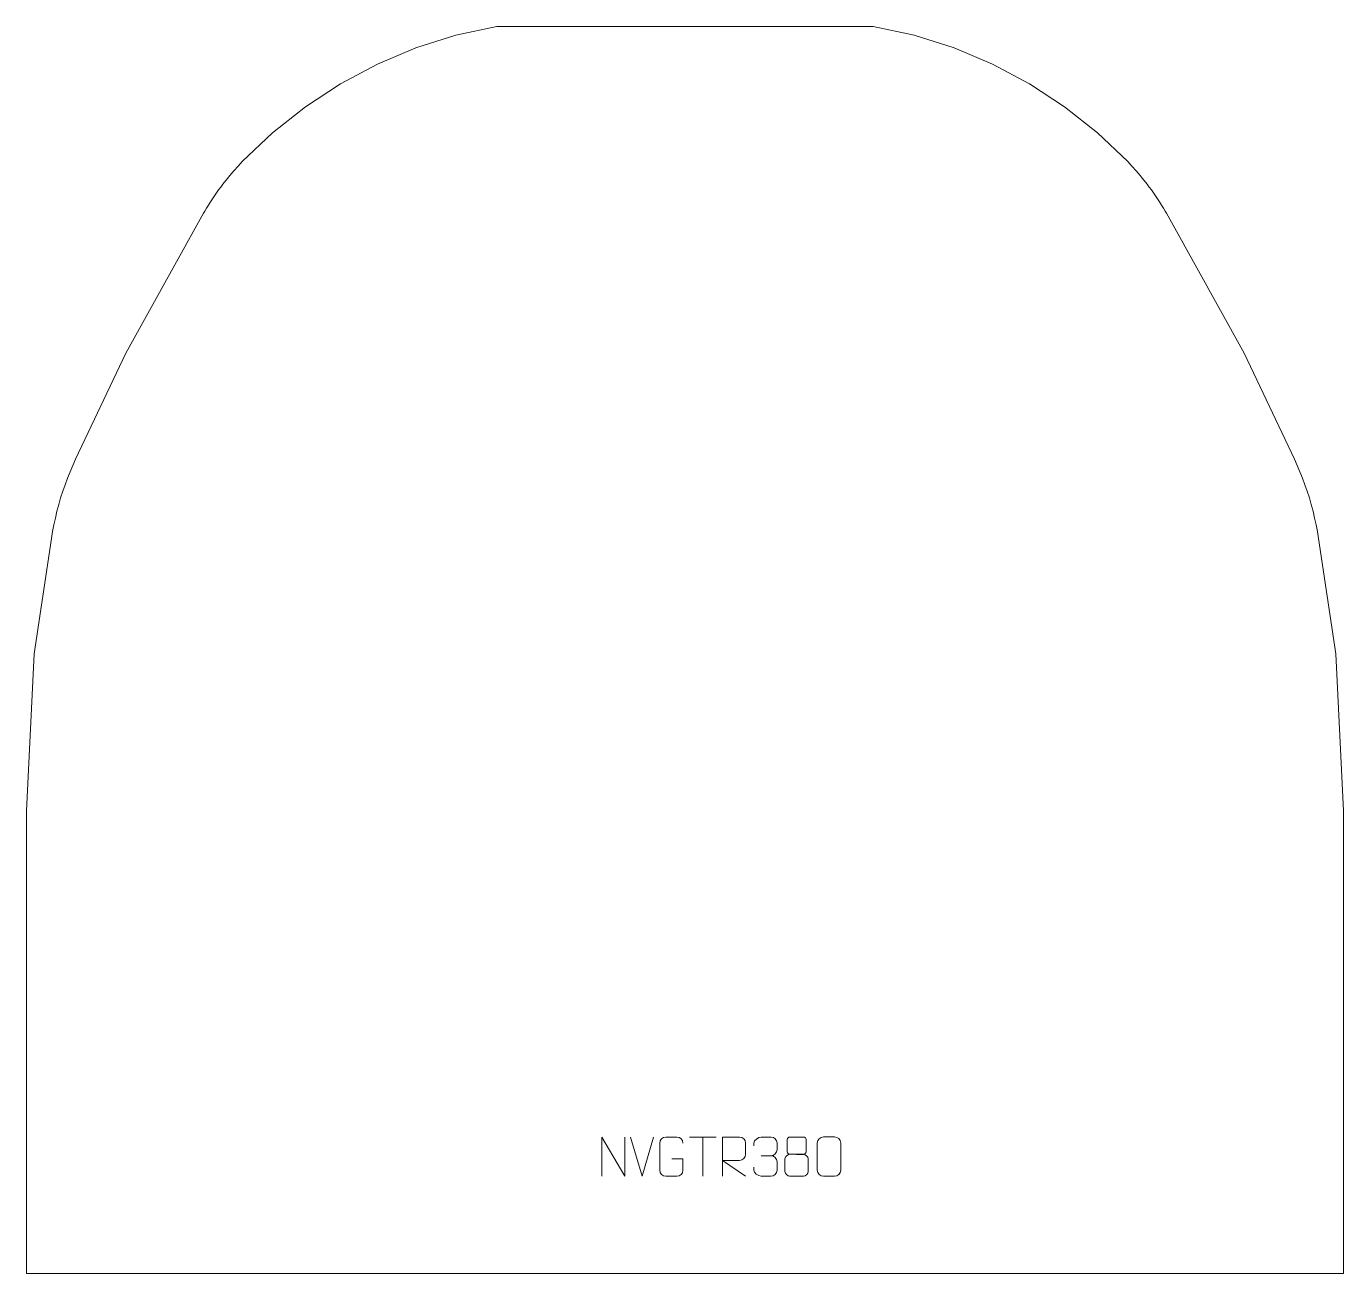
# Model space of a CAD drawing. Header units: millimetres. Extents: x -424 to 416, y 723 to 1518.
import ezdxf

# ---------------------------------------------------------------- set-up
doc = ezdxf.new("R2010")
doc.units = ezdxf.units.MM
doc.header["$MEASUREMENT"] = 0
doc.layers.add('layer 1', color=7, linetype='Continuous')

msp = doc.modelspace()

# ---------------------------------------------------------------- linework, layer by layer
at = {"layer": 'layer 1', "color": 242, "lineweight": 9}
msp.add_open_spline([(-123.7173, 1518.4045), (-123.7173, 1518.4045), (116.2829, 1518.4045), (116.2829, 1518.4045), (116.2829, 1518.4045), (116.2829, 1518.4045), (142.3621, 1512.6974), (142.3621, 1512.6974), (142.3621, 1512.6974), (142.3621, 1512.6974), (167.8162, 1504.6449), (167.8162, 1504.6449), (167.8162, 1504.6449), (167.8162, 1504.6449), (192.4326, 1494.3132), (192.4326, 1494.3132), (192.4326, 1494.3132), (192.4326, 1494.3132), (216.0075, 1481.789), (216.0075, 1481.789), (216.0075, 1481.789), (216.0075, 1481.789), (238.3491, 1467.1733), (238.3491, 1467.1733), (238.3491, 1467.1733), (238.3491, 1467.1733), (259.2695, 1450.5894), (259.2695, 1450.5894), (259.2695, 1450.5894), (259.2695, 1450.5894), (278.5974, 1432.1747), (278.5974, 1432.1747), (278.5974, 1432.1747), (278.5974, 1432.1747), (281.3156, 1429.2718), (281.3156, 1429.2718), (281.3156, 1429.2718), (281.3156, 1429.2718), (283.9658, 1426.306), (283.9658, 1426.306), (283.9658, 1426.306), (283.9658, 1426.306), (286.5469, 1423.2814), (286.5469, 1423.2814), (286.5469, 1423.2814), (286.5469, 1423.2814), (288.0189, 1421.489), (288.0189, 1421.489), (288.0189, 1421.489), (288.0189, 1421.489), (290.8925, 1417.8454), (290.8925, 1417.8454), (290.8925, 1417.8454), (290.8925, 1417.8454), (292.2907, 1415.9945), (292.2907, 1415.9945), (292.2907, 1415.9945), (292.2907, 1415.9945), (293.6644, 1414.1249), (293.6644, 1414.1249), (293.6644, 1414.1249), (293.6644, 1414.1249), (295.0133, 1412.2382), (295.0133, 1412.2382), (295.0133, 1412.2382), (295.0133, 1412.2382), (296.3364, 1410.3319), (296.3364, 1410.3319), (296.3364, 1410.3319), (296.3364, 1410.3319), (297.6329, 1408.4086), (297.6329, 1408.4086), (297.6329, 1408.4086), (297.6329, 1408.4086), (298.9036, 1406.4683), (298.9036, 1406.4683), (298.9036, 1406.4683), (298.9036, 1406.4683), (300.1477, 1404.5091), (300.1477, 1404.5091), (300.1477, 1404.5091), (300.1477, 1404.5091), (301.366, 1402.5352), (301.366, 1402.5352), (301.366, 1402.5352), (301.366, 1402.5352), (302.5577, 1400.5438), (302.5577, 1400.5438), (302.5577, 1400.5438), (302.5577, 1400.5438), (303.2321, 1399.3691), (303.2321, 1399.3691), (303.2321, 1399.3691), (303.2321, 1399.3691), (306.4354, 1393.6004), (306.4354, 1393.6004), (306.4354, 1393.6004), (306.4354, 1393.6004), (352.8617, 1310.0006), (352.8617, 1310.0006), (352.8617, 1310.0006), (352.8617, 1310.0006), (384.8392, 1242.5443), (384.8392, 1242.5443), (384.8392, 1242.5443), (384.8392, 1242.5443), (386.684, 1238.5266), (386.684, 1238.5266), (386.684, 1238.5266), (386.684, 1238.5266), (388.4288, 1234.466), (388.4288, 1234.466), (388.4288, 1234.466), (388.4288, 1234.466), (390.0749, 1230.3636), (390.0749, 1230.3636), (390.0749, 1230.3636), (390.0749, 1230.3636), (391.6197, 1226.2223), (391.6197, 1226.2223), (391.6197, 1226.2223), (391.6197, 1226.2223), (393.0624, 1222.0448), (393.0624, 1222.0448), (393.0624, 1222.0448), (393.0624, 1222.0448), (394.4021, 1217.8328), (394.4021, 1217.8328), (394.4021, 1217.8328), (394.4021, 1217.8328), (395.6388, 1213.5889), (395.6388, 1213.5889), (395.6388, 1213.5889), (395.6388, 1213.5889), (396.7707, 1209.3153), (396.7707, 1209.3153), (396.7707, 1209.3153), (396.7707, 1209.3153), (397.7992, 1205.0173), (397.7992, 1205.0173), (397.7992, 1205.0173), (397.7992, 1205.0173), (398.7202, 1200.6931), (398.7202, 1200.6931), (398.7202, 1200.6931), (398.7202, 1200.6931), (399.5365, 1196.3489), (399.5365, 1196.3489), (399.5365, 1196.3489), (399.5365, 1196.3489), (400.2463, 1191.9862), (400.2463, 1191.9862), (400.2463, 1191.9862), (400.2463, 1191.9862), (411.2833, 1118.4055), (411.2833, 1118.4055), (411.2833, 1118.4055), (411.2833, 1118.4055), (416.2833, 1018.4055), (416.2833, 1018.4055), (416.2833, 1018.4055), (416.2833, 1018.4055), (416.2833, 723.4056), (416.2833, 723.4056), (416.2833, 723.4056), (416.2833, 723.4056), (-423.7164, 723.4056), (-423.7164, 723.4056), (-423.7164, 723.4056), (-423.7164, 723.4056), (-423.7164, 1018.4055), (-423.7164, 1018.4055), (-423.7164, 1018.4055), (-423.7164, 1018.4055), (-418.7173, 1118.4055), (-418.7173, 1118.4055), (-418.7173, 1118.4055), (-418.7173, 1118.4055), (-407.679, 1191.9862), (-407.679, 1191.9862), (-407.679, 1191.9862), (-407.679, 1191.9862), (-406.9705, 1196.3489), (-406.9705, 1196.3489), (-406.9705, 1196.3489), (-406.9705, 1196.3489), (-406.1546, 1200.6931), (-406.1546, 1200.6931), (-406.1546, 1200.6931), (-406.1546, 1200.6931), (-405.2322, 1205.0173), (-405.2322, 1205.0173), (-405.2322, 1205.0173), (-405.2322, 1205.0173), (-404.2051, 1209.3153), (-404.2051, 1209.3153), (-404.2051, 1209.3153), (-404.2051, 1209.3153), (-403.0732, 1213.5889), (-403.0732, 1213.5889), (-403.0732, 1213.5889), (-403.0732, 1213.5889), (-401.8365, 1217.8328), (-401.8365, 1217.8328), (-401.8365, 1217.8328), (-401.8365, 1217.8328), (-400.4968, 1222.0448), (-400.4968, 1222.0448), (-400.4968, 1222.0448), (-400.4968, 1222.0448), (-399.0537, 1226.2223), (-399.0537, 1226.2223), (-399.0537, 1226.2223), (-399.0537, 1226.2223), (-397.5093, 1230.3636), (-397.5093, 1230.3636), (-397.5093, 1230.3636), (-397.5093, 1230.3636), (-395.8632, 1234.466), (-395.8632, 1234.466), (-395.8632, 1234.466), (-395.8632, 1234.466), (-394.1184, 1238.5266), (-394.1184, 1238.5266), (-394.1184, 1238.5266), (-394.1184, 1238.5266), (-392.2732, 1242.5443), (-392.2732, 1242.5443), (-392.2732, 1242.5443), (-392.2732, 1242.5443), (-360.2948, 1310.0006), (-360.2948, 1310.0006), (-360.2948, 1310.0006), (-360.2948, 1310.0006), (-313.8698, 1393.6004), (-313.8698, 1393.6004), (-313.8698, 1393.6004), (-313.8698, 1393.6004), (-310.6648, 1399.3691), (-310.6648, 1399.3691), (-310.6648, 1399.3691), (-310.6648, 1399.3691), (-309.9904, 1400.5438), (-309.9904, 1400.5438), (-309.9904, 1400.5438), (-309.9904, 1400.5438), (-308.8, 1402.5352), (-308.8, 1402.5352), (-308.8, 1402.5352), (-308.8, 1402.5352), (-307.5821, 1404.5091), (-307.5821, 1404.5091), (-307.5821, 1404.5091), (-307.5821, 1404.5091), (-306.3375, 1406.4683), (-306.3375, 1406.4683), (-306.3375, 1406.4683), (-306.3375, 1406.4683), (-305.0673, 1408.4086), (-305.0673, 1408.4086), (-305.0673, 1408.4086), (-305.0673, 1408.4086), (-303.769, 1410.3319), (-303.769, 1410.3319), (-303.769, 1410.3319), (-303.769, 1410.3319), (-302.4477, 1412.2382), (-302.4477, 1412.2382), (-302.4477, 1412.2382), (-302.4477, 1412.2382), (-301.0988, 1414.1249), (-301.0988, 1414.1249), (-301.0988, 1414.1249), (-301.0988, 1414.1249), (-299.7251, 1415.9945), (-299.7251, 1415.9945), (-299.7251, 1415.9945), (-299.7251, 1415.9945), (-298.3252, 1417.8454), (-298.3252, 1417.8454), (-298.3252, 1417.8454), (-298.3252, 1417.8454), (-295.4533, 1421.489), (-295.4533, 1421.489), (-295.4533, 1421.489), (-295.4533, 1421.489), (-293.9809, 1423.2814), (-293.9809, 1423.2814), (-293.9809, 1423.2814), (-293.9809, 1423.2814), (-291.4002, 1426.306), (-291.4002, 1426.306), (-291.4002, 1426.306), (-291.4002, 1426.306), (-288.75, 1429.2718), (-288.75, 1429.2718), (-288.75, 1429.2718), (-288.75, 1429.2718), (-286.0318, 1432.1747), (-286.0318, 1432.1747), (-286.0318, 1432.1747), (-286.0318, 1432.1747), (-266.7039, 1450.5894), (-266.7039, 1450.5894), (-266.7039, 1450.5894), (-266.7039, 1450.5894), (-245.7818, 1467.1733), (-245.7818, 1467.1733), (-245.7818, 1467.1733), (-245.7818, 1467.1733), (-223.4419, 1481.789), (-223.4419, 1481.789), (-223.4419, 1481.789), (-223.4419, 1481.789), (-199.8653, 1494.3132), (-199.8653, 1494.3132), (-199.8653, 1494.3132), (-199.8653, 1494.3132), (-175.2489, 1504.6449), (-175.2489, 1504.6449), (-175.2489, 1504.6449), (-175.2489, 1504.6449), (-149.7965, 1512.6974), (-149.7965, 1512.6974), (-149.7965, 1512.6974), (-149.7965, 1512.6974), (-123.7173, 1518.4045), (-123.7173, 1518.4045)], degree=3, knots=[0, 0, 0, 0, 0.01204819, 0.01204819, 0.01204819, 0.01204819, 0.02409639, 0.02409639, 0.02409639, 0.02409639, 0.03614458, 0.03614458, 0.03614458, 0.03614458, 0.04819277, 0.04819277, 0.04819277, 0.04819277, 0.06024096, 0.06024096, 0.06024096, 0.06024096, 0.07228916, 0.07228916, 0.07228916, 0.07228916, 0.08433735, 0.08433735, 0.08433735, 0.08433735, 0.09638554, 0.09638554, 0.09638554, 0.09638554, 0.10843373, 0.10843373, 0.10843373, 0.10843373, 0.12048193, 0.12048193, 0.12048193, 0.12048193, 0.13253012, 0.13253012, 0.13253012, 0.13253012, 0.14457831, 0.14457831, 0.14457831, 0.14457831, 0.15662651, 0.15662651, 0.15662651, 0.15662651, 0.1686747, 0.1686747, 0.1686747, 0.1686747, 0.18072289, 0.18072289, 0.18072289, 0.18072289, 0.19277108, 0.19277108, 0.19277108, 0.19277108, 0.20481928, 0.20481928, 0.20481928, 0.20481928, 0.21686747, 0.21686747, 0.21686747, 0.21686747, 0.22891566, 0.22891566, 0.22891566, 0.22891566, 0.24096386, 0.24096386, 0.24096386, 0.24096386, 0.25301205, 0.25301205, 0.25301205, 0.25301205, 0.26506024, 0.26506024, 0.26506024, 0.26506024, 0.27710843, 0.27710843, 0.27710843, 0.27710843, 0.28915663, 0.28915663, 0.28915663, 0.28915663, 0.30120482, 0.30120482, 0.30120482, 0.30120482, 0.31325301, 0.31325301, 0.31325301, 0.31325301, 0.3253012, 0.3253012, 0.3253012, 0.3253012, 0.3373494, 0.3373494, 0.3373494, 0.3373494, 0.34939759, 0.34939759, 0.34939759, 0.34939759, 0.36144578, 0.36144578, 0.36144578, 0.36144578, 0.37349398, 0.37349398, 0.37349398, 0.37349398, 0.38554217, 0.38554217, 0.38554217, 0.38554217, 0.39759036, 0.39759036, 0.39759036, 0.39759036, 0.40963855, 0.40963855, 0.40963855, 0.40963855, 0.42168675, 0.42168675, 0.42168675, 0.42168675, 0.43373494, 0.43373494, 0.43373494, 0.43373494, 0.44578313, 0.44578313, 0.44578313, 0.44578313, 0.45783133, 0.45783133, 0.45783133, 0.45783133, 0.46987952, 0.46987952, 0.46987952, 0.46987952, 0.48192771, 0.48192771, 0.48192771, 0.48192771, 0.4939759, 0.4939759, 0.4939759, 0.4939759, 0.5060241, 0.5060241, 0.5060241, 0.5060241, 0.51807229, 0.51807229, 0.51807229, 0.51807229, 0.53012048, 0.53012048, 0.53012048, 0.53012048, 0.54216867, 0.54216867, 0.54216867, 0.54216867, 0.55421687, 0.55421687, 0.55421687, 0.55421687, 0.56626506, 0.56626506, 0.56626506, 0.56626506, 0.57831325, 0.57831325, 0.57831325, 0.57831325, 0.59036145, 0.59036145, 0.59036145, 0.59036145, 0.60240964, 0.60240964, 0.60240964, 0.60240964, 0.61445783, 0.61445783, 0.61445783, 0.61445783, 0.62650602, 0.62650602, 0.62650602, 0.62650602, 0.63855422, 0.63855422, 0.63855422, 0.63855422, 0.65060241, 0.65060241, 0.65060241, 0.65060241, 0.6626506, 0.6626506, 0.6626506, 0.6626506, 0.6746988, 0.6746988, 0.6746988, 0.6746988, 0.68674699, 0.68674699, 0.68674699, 0.68674699, 0.69879518, 0.69879518, 0.69879518, 0.69879518, 0.71084337, 0.71084337, 0.71084337, 0.71084337, 0.72289157, 0.72289157, 0.72289157, 0.72289157, 0.73493976, 0.73493976, 0.73493976, 0.73493976, 0.74698795, 0.74698795, 0.74698795, 0.74698795, 0.75903614, 0.75903614, 0.75903614, 0.75903614, 0.77108434, 0.77108434, 0.77108434, 0.77108434, 0.78313253, 0.78313253, 0.78313253, 0.78313253, 0.79518072, 0.79518072, 0.79518072, 0.79518072, 0.80722892, 0.80722892, 0.80722892, 0.80722892, 0.81927711, 0.81927711, 0.81927711, 0.81927711, 0.8313253, 0.8313253, 0.8313253, 0.8313253, 0.84337349, 0.84337349, 0.84337349, 0.84337349, 0.85542169, 0.85542169, 0.85542169, 0.85542169, 0.86746988, 0.86746988, 0.86746988, 0.86746988, 0.87951807, 0.87951807, 0.87951807, 0.87951807, 0.89156627, 0.89156627, 0.89156627, 0.89156627, 0.90361446, 0.90361446, 0.90361446, 0.90361446, 0.91566265, 0.91566265, 0.91566265, 0.91566265, 0.92771084, 0.92771084, 0.92771084, 0.92771084, 0.93975904, 0.93975904, 0.93975904, 0.93975904, 0.95180723, 0.95180723, 0.95180723, 0.95180723, 0.96385542, 0.96385542, 0.96385542, 0.96385542, 0.97590361, 0.97590361, 0.97590361, 0.97590361, 1, 1, 1, 1], dxfattribs=at)
at = {"layer": 'layer 1', "color": 250, "lineweight": 9}
for points, knots in [([(-56.7553, 785.5069), (-56.7553, 785.5069), (-56.7553, 810.4604), (-56.7553, 810.4604), (-56.7553, 810.4604), (-56.7553, 810.4604), (-42.1005, 785.5069), (-42.1005, 785.5069), (-42.1005, 785.5069), (-42.1005, 785.5069), (-42.1005, 810.4604), (-42.1005, 810.4604)], [0, 0, 0, 0, 0.25, 0.25, 0.25, 0.25, 0.5, 0.5, 0.5, 0.5, 1, 1, 1, 1]), ([(-12.173, 796.4926), (-12.173, 796.4926), (-5.0049, 796.4926), (-5.0049, 796.4926), (-5.0049, 796.4926), (-5.0049, 796.4926), (-5.0049, 789.3245), (-5.0049, 789.3245), (-5.0049, 789.3245), (-5.1446, 787.0011), (-6.8218, 785.5215), (-8.9696, 785.5107), (-8.9696, 785.5107), (-11.3014, 785.5111), (-13.6334, 785.5111), (-15.9649, 785.5107), (-15.9649, 785.5107), (-17.8898, 785.4053), (-19.862, 787.2898), (-19.8508, 789.3071), (-19.8508, 789.3071), (-19.8504, 795.0772), (-19.8504, 800.8469), (-19.8508, 806.6162), (-19.8508, 806.6162), (-19.8466, 808.7543), (-18.0998, 810.4735), (-15.9475, 810.4601), (-15.9475, 810.4601), (-13.6218, 810.4601), (-11.2957, 810.4601), (-8.9696, 810.4601), (-8.9696, 810.4601), (-7.0229, 810.4955), (-5.0315, 809.004), (-5.0049, 806.5663)], [0, 0, 0, 0, 0.1, 0.1, 0.1, 0.1, 0.2, 0.2, 0.2, 0.2, 0.3, 0.3, 0.3, 0.3, 0.4, 0.4, 0.4, 0.4, 0.5, 0.5, 0.5, 0.5, 0.6, 0.6, 0.6, 0.6, 0.7, 0.7, 0.7, 0.7, 0.8, 0.8, 0.8, 0.8, 1, 1, 1, 1]), ([(20.2401, 785.5069), (20.2401, 785.5069), (20.2401, 810.4604), (20.2401, 810.4604), (20.2401, 810.4604), (23.8349, 810.4604), (27.4304, 810.4604), (31.0256, 810.4604), (31.0256, 810.4604), (33.3509, 810.4227), (34.9082, 808.9327), (34.9041, 806.5663), (34.9041, 806.5663), (34.9037, 804.5308), (34.9037, 801.4714), (34.9041, 799.4354), (34.9041, 799.4354), (34.8976, 797.5599), (33.0853, 795.6181), (31.0758, 795.599), (31.0758, 795.599), (31.0758, 795.599), (20.2401, 795.599), (20.2401, 795.599), (20.2401, 795.599), (20.2401, 795.599), (34.8948, 785.5069), (34.8948, 785.5069)], [0, 0, 0, 0, 0.125, 0.125, 0.125, 0.125, 0.25, 0.25, 0.25, 0.25, 0.375, 0.375, 0.375, 0.375, 0.5, 0.5, 0.5, 0.5, 0.625, 0.625, 0.625, 0.625, 0.75, 0.75, 0.75, 0.75, 1, 1, 1, 1]), ([(40.2262, 804.7862), (40.2262, 804.7862), (40.2262, 806.6434), (40.2262, 806.6434), (40.2262, 806.6434), (40.2119, 808.3853), (42.8764, 810.5034), (44.9355, 810.4807), (44.9355, 810.4807), (46.9996, 810.4807), (49.0636, 810.4807), (51.1273, 810.4807), (51.1273, 810.4807), (53.3218, 810.4895), (54.9201, 808.6427), (54.9645, 806.7306), (54.9645, 806.7306), (54.9641, 805.2955), (54.9641, 803.8604), (54.9645, 802.4249), (54.9645, 802.4249), (54.9159, 800.7714), (53.3133, 798.5414), (51.115, 798.5514), (51.115, 798.5514), (53.3187, 798.5402), (54.9267, 796.737), (54.9807, 794.6775), (54.9807, 794.6775), (54.9803, 792.8928), (54.9803, 791.1081), (54.9807, 789.323), (54.9807, 789.323), (54.9908, 787.2616), (52.9359, 785.4985), (51.115, 785.5066), (51.115, 785.5066), (49.0497, 785.5069), (46.9845, 785.5069), (44.9189, 785.5066), (44.9189, 785.5066), (42.7503, 785.5181), (40.2193, 787.9183), (40.2007, 789.3801), (40.2007, 789.3801), (40.2007, 789.3801), (40.2007, 791.2887), (40.2007, 791.2887)], [0, 0, 0, 0, 0.07692308, 0.07692308, 0.07692308, 0.07692308, 0.15384615, 0.15384615, 0.15384615, 0.15384615, 0.23076923, 0.23076923, 0.23076923, 0.23076923, 0.30769231, 0.30769231, 0.30769231, 0.30769231, 0.38461538, 0.38461538, 0.38461538, 0.38461538, 0.46153846, 0.46153846, 0.46153846, 0.46153846, 0.53846154, 0.53846154, 0.53846154, 0.53846154, 0.61538462, 0.61538462, 0.61538462, 0.61538462, 0.69230769, 0.69230769, 0.69230769, 0.69230769, 0.76923077, 0.76923077, 0.76923077, 0.76923077, 0.84615385, 0.84615385, 0.84615385, 0.84615385, 1, 1, 1, 1]), ([(61.4947, 809.0259), (61.4947, 806.8129), (61.4947, 803.1306), (61.4947, 800.9173), (61.4947, 800.9173), (61.5097, 800.4099), (62.3171, 799.4785), (63.0172, 799.4797), (63.0172, 799.4797), (65.9871, 799.4799), (68.9573, 799.395), (71.9277, 799.3947), (71.9277, 799.3947), (72.7248, 799.3989), (73.4455, 800.1892), (73.4429, 800.9099), (73.4429, 800.9099), (73.4426, 803.1259), (73.4426, 806.8106), (73.4429, 809.0259), (73.4429, 809.0259), (73.4244, 809.7367), (72.813, 810.4971), (71.9791, 810.4897), (71.9791, 810.4897), (68.962, 810.4894), (65.9451, 810.4894), (62.9285, 810.4897), (62.9285, 810.4897), (62.3021, 810.4973), (61.478, 809.7863), (61.4947, 809.0259)], [0, 0, 0, 0, 0.11111111, 0.11111111, 0.11111111, 0.11111111, 0.22222222, 0.22222222, 0.22222222, 0.22222222, 0.33333333, 0.33333333, 0.33333333, 0.33333333, 0.44444444, 0.44444444, 0.44444444, 0.44444444, 0.55555556, 0.55555556, 0.55555556, 0.55555556, 0.66666667, 0.66666667, 0.66666667, 0.66666667, 0.77777778, 0.77777778, 0.77777778, 0.77777778, 1, 1, 1, 1]), ([(84.5589, 810.5299), (86.9256, 810.5299), (89.2927, 810.5299), (91.6598, 810.5299), (91.6598, 810.5299), (93.6408, 810.5655), (95.6673, 809.0708), (95.6944, 806.6281), (95.6944, 806.6281), (95.694, 800.8693), (95.694, 795.11), (95.6944, 789.3504), (95.6944, 789.3504), (95.5522, 787.0222), (93.8454, 785.5396), (91.6598, 785.5287), (91.6598, 785.5287), (89.2868, 785.5291), (86.9138, 785.5291), (84.5412, 785.5287), (84.5412, 785.5287), (82.5823, 785.4231), (80.5754, 787.3115), (80.5868, 789.333), (80.5868, 789.333), (80.5871, 795.1151), (80.5871, 800.8967), (80.5868, 806.678), (80.5868, 806.678), (80.5911, 808.8206), (82.3686, 810.5434), (84.5589, 810.5299)], [0, 0, 0, 0, 0.11111111, 0.11111111, 0.11111111, 0.11111111, 0.22222222, 0.22222222, 0.22222222, 0.22222222, 0.33333333, 0.33333333, 0.33333333, 0.33333333, 0.44444444, 0.44444444, 0.44444444, 0.44444444, 0.55555556, 0.55555556, 0.55555556, 0.55555556, 0.66666667, 0.66666667, 0.66666667, 0.66666667, 0.77777778, 0.77777778, 0.77777778, 0.77777778, 1, 1, 1, 1]), ([(84.5617, 810.5149), (86.9278, 810.5149), (89.2943, 810.5149), (91.6608, 810.5149), (91.6608, 810.5149), (93.6413, 810.5505), (95.6673, 809.0562), (95.6944, 806.6141), (95.6944, 806.6141), (95.694, 800.8567), (95.694, 795.0989), (95.6944, 789.3407), (95.6944, 789.3407), (95.5523, 787.0131), (93.8459, 785.5308), (91.6608, 785.52), (91.6608, 785.52), (89.2884, 785.5204), (86.916, 785.5204), (84.544, 785.52), (84.544, 785.52), (82.5855, 785.4144), (80.5791, 787.3023), (80.5905, 789.3233), (80.5905, 789.3233), (80.5909, 795.1039), (80.5909, 800.8842), (80.5905, 806.664), (80.5905, 806.664), (80.5948, 808.806), (82.3719, 810.5285), (84.5617, 810.5149)], [0, 0, 0, 0, 0.11111111, 0.11111111, 0.11111111, 0.11111111, 0.22222222, 0.22222222, 0.22222222, 0.22222222, 0.33333333, 0.33333333, 0.33333333, 0.33333333, 0.44444444, 0.44444444, 0.44444444, 0.44444444, 0.55555556, 0.55555556, 0.55555556, 0.55555556, 0.66666667, 0.66666667, 0.66666667, 0.66666667, 0.77777778, 0.77777778, 0.77777778, 0.77777778, 1, 1, 1, 1]), ([(60.0359, 796.5077), (60.0359, 793.3369), (60.0359, 791.6348), (60.0359, 788.4634), (60.0359, 788.4634), (60.0274, 787.2415), (61.7253, 785.5488), (62.9779, 785.5403), (62.9779, 785.5403), (65.961, 785.5406), (68.9443, 785.5406), (71.9277, 785.5403), (71.9277, 785.5403), (73.251, 785.552), (74.8714, 787.1736), (74.8603, 788.4728), (74.8603, 788.4728), (74.86, 791.641), (74.86, 793.3398), (74.8603, 796.5077), (74.8603, 796.5077), (74.7906, 797.8881), (73.2128, 799.4667), (71.9074, 799.4606), (71.9074, 799.4606), (68.9308, 799.4603), (65.9542, 799.4603), (62.9779, 799.4606), (62.9779, 799.4606), (61.8984, 799.467), (60.0521, 797.8881), (60.0359, 796.5077)], [0, 0, 0, 0, 0.11111111, 0.11111111, 0.11111111, 0.11111111, 0.22222222, 0.22222222, 0.22222222, 0.22222222, 0.33333333, 0.33333333, 0.33333333, 0.33333333, 0.44444444, 0.44444444, 0.44444444, 0.44444444, 0.55555556, 0.55555556, 0.55555556, 0.55555556, 0.66666667, 0.66666667, 0.66666667, 0.66666667, 0.77777778, 0.77777778, 0.77777778, 0.77777778, 1, 1, 1, 1])]:
    msp.add_open_spline(points, degree=3, knots=knots, dxfattribs=at)
for points in [[(-31.1005, 785.5068), (-31.1005, 785.5068), (-38.4223, 810.4604), (-38.4223, 810.4604)], [(-23.7786, 810.4604), (-23.7786, 810.4604), (-31.1004, 785.5068), (-31.1004, 785.5068)], [(-0.9215, 810.4369), (-0.9215, 810.4369), (16.0657, 810.4369), (16.0657, 810.4369)], [(7.5723, 785.5069), (7.5723, 785.5069), (7.5723, 810.4604), (7.5723, 810.4604)], [(44.9359, 798.541), (44.9359, 798.541), (51.1323, 798.541), (51.1323, 798.541)]]:
    msp.add_open_spline(points, degree=3, dxfattribs=at)

doc.saveas('drawing.dxf')
